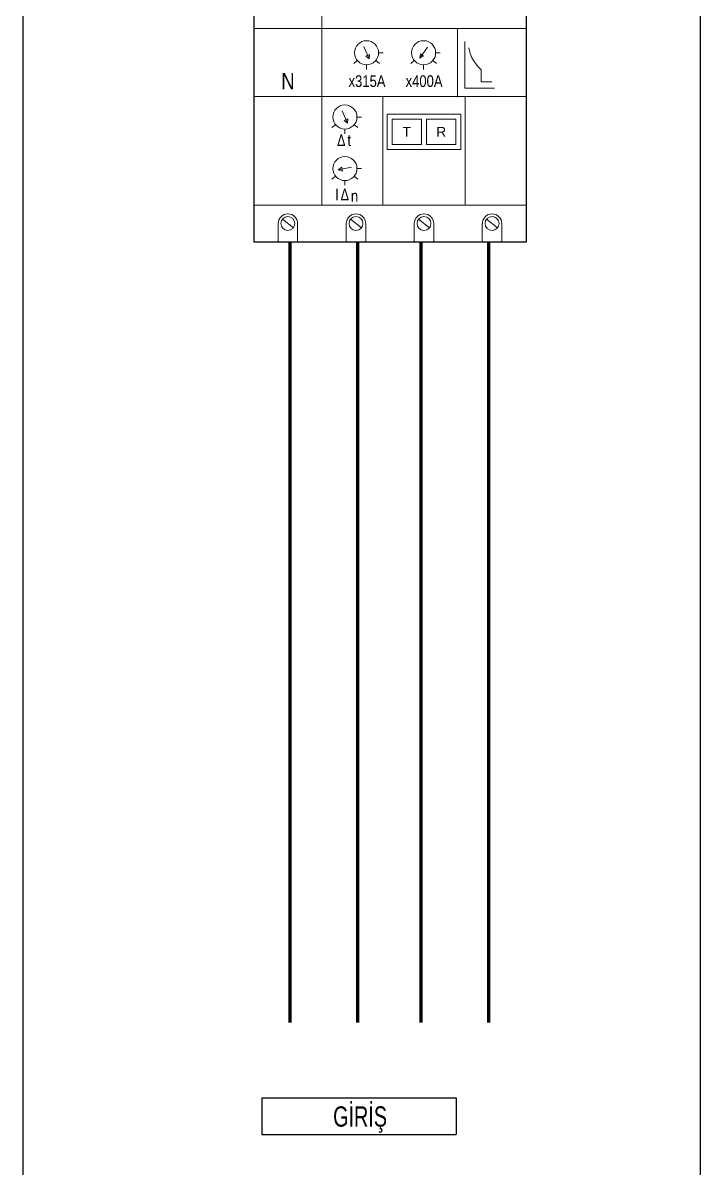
# Model space of a CAD drawing. Header units: millimetres. Extents: x -1335 to 33749, y 2338 to 5277.
# Drawn here: x 30037.6 to 30214.1, y 4176.2 to 4474.9 of the extents above; entities that cross this region are included whole.
import ezdxf
from ezdxf.enums import TextEntityAlignment as Align

# ---------------------------------------------------------------- set-up
doc = ezdxf.new("R2010")
doc.units = ezdxf.units.MM
for name, color, linetype, lineweight in [('01', 6, 'Continuous', 20), ('02', 1, 'Continuous', 20), ('giriş kablo', 6, 'Continuous', 70)]:
    doc.layers.add(name, color=color, linetype=linetype, lineweight=lineweight)
doc.layers.add('03', color=141, linetype='Continuous')
doc.layers.add('04', color=11, linetype='Continuous')
doc.styles.add('G', font='GREEKS.SHX')
doc.styles.add('T', font='arial.ttf')

msp = doc.modelspace()

# ---------------------------------------------------------------- linework, layer by layer
at = {"layer": '01', "color": 2}
for p, q in [((30115.5, 4527.63), (30115.5, 4455.7)), ((30131.4, 4455.7), (30131.4, 4427.34)), ((30152.81, 4455.7), (30152.81, 4427.34))]:
    msp.add_line(p, q, dxfattribs=at)
at = {"layer": '01', "color": 7}
for p, q in [((30150.85, 4473.45), (30150.85, 4455.53)), ((30126.43, 4468.71), (30127.84, 4465.51)), ((30142.98, 4468.55), (30141.01, 4465.67)), ((30152.76, 4470.03), (30152.76, 4457.84)), ((30124.7, 4465.11), (30123.77, 4464.34)), ((30127.89, 4466.65), (30126.96, 4466.24)), ((30127.84, 4465.51), (30126.96, 4466.24)), ((30127.84, 4465.51), (30127.89, 4466.65)), ((30129.56, 4465.11), (30130.5, 4464.34)), ((30130.27, 4467.11), (30131.49, 4467.11)), ((30139.57, 4465.11), (30138.63, 4464.34)), ((30141.01, 4465.67), (30141.16, 4466.8)), ((30141.01, 4465.67), (30142.01, 4466.22)), ((30142.01, 4466.22), (30141.16, 4466.8)), ((30144.42, 4465.11), (30145.36, 4464.34)), ((30145.14, 4467.11), (30146.35, 4467.11)), ((30127.13, 4463.96), (30127.13, 4462.75)), ((30142, 4463.96), (30142, 4462.75)), ((30157.03, 4462.66), (30157.03, 4459.55)), ((30157.03, 4459.55), (30159.78, 4459.55)), ((30152.76, 4457.84), (30160.47, 4457.84)), ((30115.5, 4455.7), (30115.5, 4427.34)), ((30120.78, 4451.95), (30122.19, 4448.75)), ((30124.63, 4450.35), (30125.84, 4450.35)), ((30132.54, 4451.09), (30151.66, 4451.09)), ((30132.54, 4451.09), (30132.54, 4441.9)), ((30151.66, 4451.09), (30151.66, 4441.9)), ((30119.06, 4448.35), (30118.12, 4447.58)), ((30122.25, 4449.89), (30121.31, 4449.48)), ((30122.19, 4448.75), (30121.31, 4449.48)), ((30121.49, 4447.2), (30121.49, 4445.99)), ((30122.19, 4448.75), (30122.25, 4449.89)), ((30123.91, 4448.35), (30124.85, 4447.58)), ((30133.81, 4449.83), (30141.41, 4449.83)), ((30133.81, 4449.83), (30133.81, 4443.17)), ((30141.41, 4449.83), (30141.41, 4443.17)), ((30142.79, 4449.83), (30150.4, 4449.83)), ((30142.79, 4449.83), (30142.79, 4443.17)), ((30150.4, 4449.83), (30150.4, 4443.17)), ((30132.54, 4441.9), (30151.66, 4441.9)), ((30133.81, 4443.17), (30141.41, 4443.17)), ((30142.79, 4443.17), (30150.4, 4443.17)), ((30119.77, 4436.57), (30120.67, 4437.27)), ((30123.2, 4437.24), (30119.77, 4436.57)), ((30119.77, 4436.57), (30120.87, 4436.26)), ((30120.87, 4436.26), (30120.67, 4437.27)), ((30124.63, 4436.91), (30125.84, 4436.91)), ((30119.06, 4434.91), (30118.12, 4434.14)), ((30121.49, 4433.76), (30121.49, 4432.55)), ((30123.91, 4434.91), (30124.85, 4434.14)), ((30105.2, 4423.68), (30108.06, 4421.46)), ((30122.94, 4423.68), (30125.8, 4421.46)), ((30140.67, 4423.68), (30143.53, 4421.46)), ((30158.41, 4423.68), (30161.27, 4421.46)), ((30104.1, 4417.69), (30104.1, 4422.57)), ((30109.16, 4417.69), (30109.16, 4422.57)), ((30121.83, 4417.69), (30121.83, 4422.57)), ((30126.9, 4417.69), (30126.9, 4422.57)), ((30139.57, 4417.69), (30139.57, 4422.57)), ((30144.64, 4417.69), (30144.64, 4422.57)), ((30157.3, 4417.69), (30157.3, 4422.57)), ((30162.37, 4417.69), (30162.37, 4422.57))]:
    msp.add_line(p, q, dxfattribs=at)
for centre, radius in [((30127.13, 4467.11), 3.14), ((30142, 4467.11), 3.14), ((30121.49, 4450.35), 3.14), ((30121.49, 4436.91), 3.14), ((30106.63, 4422.57), 1.81), ((30124.37, 4422.57), 1.81), ((30142.1, 4422.57), 1.81), ((30159.84, 4422.57), 1.81)]:
    msp.add_circle(centre, radius, dxfattribs=at)
for centre, radius, start, end in [((30163.19, 4469.93), 9.53, 189.0793, 229.7473), ((30106.63, 4422.57), 2.53, 0, 180), ((30124.37, 4422.57), 2.53, 0, 180), ((30142.1, 4422.57), 2.53, 0, 180), ((30159.84, 4422.57), 2.53, 0, 180)]:
    msp.add_arc(centre, radius, start, end, dxfattribs=at)
at = {"layer": '02', "color": 2}
for p, q in [((30168.71, 4473.45), (30097.76, 4473.45)), ((30168.71, 4455.7), (30097.76, 4455.7)), ((30168.71, 4427.34), (30097.76, 4427.34))]:
    msp.add_line(p, q, dxfattribs=at)
at = {"layer": '03', "color": 2}
for p, q in [((30097.76, 4537.28), (30097.76, 4417.69)), ((30168.71, 4537.28), (30168.71, 4417.69)), ((30168.71, 4417.69), (30097.76, 4417.69)), ((30099.84, 4194.53), (30150.52, 4194.53)), ((30099.84, 4194.53), (30099.84, 4185.01)), ((30150.52, 4194.53), (30150.52, 4185.01)), ((30099.84, 4185.01), (30150.52, 4185.01))]:
    msp.add_line(p, q, dxfattribs=at)
at = {"layer": '03'}
msp.add_line((30168.71, 4417.69), (30097.76, 4417.69), dxfattribs=at)
at = {"layer": '04'}
for p, q in [((30037.56, 4919.87), (30037.56, 4002.71)), ((30214.06, 4919.44), (30214.06, 4042.27))]:
    msp.add_line(p, q, dxfattribs=at)
at = {"layer": 'giriş kablo'}
for p, q in [((30107.16, 4417.69), (30107.16, 4214.22)), ((30124.76, 4417.69), (30124.76, 4214.22)), ((30141.29, 4417.69), (30141.29, 4214.22)), ((30158.93, 4417.69), (30158.93, 4214.22))]:
    msp.add_line(p, q, dxfattribs=at)

# ---------------------------------------------------------------- texts
at = {"layer": '01', "color": 7, "width": 0.8}
for s, height, style, p in [('N', 4.31, 'T', (30106.63, 4459.71)), ('x315A', 3.04, 'T', (30127.25, 4459.71)), ('x400A', 3.04, 'T', (30142.12, 4459.71)), ('D', 3.04, 'G', (30120.54, 4444.28)), ('t', 3.04, 'T', (30122.6, 4444.28)), ('I', 3.04, 'T', (30119.45, 4430.17)), ('D', 3.04, 'G', (30121.45, 4430.17)), ('n', 3.04, 'T', (30124, 4429.75))]:
    msp.add_text(s, height=height, dxfattribs=dict(at, style=style)).set_placement(p, align=Align.MIDDLE)
at = {"layer": '01', "color": 7, "style": 'T'}
for s, p in [('T', (30137.61, 4446.5)), ('R', (30146.6, 4446.5))]:
    msp.add_text(s, height=2.53, dxfattribs=at).set_placement(p, align=Align.MIDDLE)
at = {"layer": '02', "color": 7, "style": 'T', "width": 0.7}
msp.add_text('GİRİŞ', height=5.279, dxfattribs=at).set_placement((30125.44, 4189.57), align=Align.MIDDLE)

doc.saveas('drawing.dxf')
